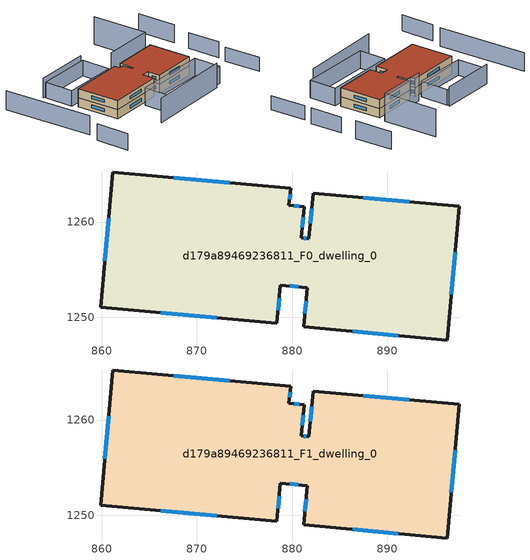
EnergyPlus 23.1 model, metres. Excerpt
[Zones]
d179a89469236811_F0_dwelling_0
 floor ground (EU_floor_Construction): 897.59,1261.64 896.31,1247.59 881.22,1248.97 881.6,1253.11 878.76,1253.37 878.4,1249.37 859.87,1251.06 861.16,1265.26 879.84,1263.56 879.68,1261.76 881.28,1261.62 880.98,1258.33 881.77,1258.26 882.2,1263.04 z0
 wall outside (EU_wall_Construction): 880.98,1258.33 881.28,1261.62 879.68,1261.76 879.84,1263.56 861.16,1265.26 859.87,1251.06 878.4,1249.37 878.76,1253.37 881.6,1253.11 881.22,1248.97 896.31,1247.59 897.59,1261.64 882.2,1263.04 881.77,1258.26 880.98,1258.33 z0:3
 window (EU_Window_Construction): 881.08,1259.46 881.18,1260.49 / 881.5,1258.28 881.25,1258.31 / 882.05,1261.4 881.92,1259.9 / 892.33,1262.12 887.47,1262.56 / 896.75,1252.4 897.16,1256.83 / 886.39,1248.5 891.15,1248.06 / 881.47,1251.69 881.35,1250.39 / 879.73,1253.28 880.63,1253.2 / 878.52,1250.74 878.64,1252 / 866.21,1250.48 872.05,1249.95 / 860.72,1260.4 860.31,1255.92 / 873.45,1264.14 867.56,1264.68 / 879.73,1262.38 879.78,1262.94 / 880.73,1261.67 880.23,1261.72 z1.03:1.97
d179a89469236811_F1_dwelling_0
 floor to d179a89469236811_F0_dwelling_0 (EU_floor_Construction): 897.59,1261.64 896.31,1247.59 881.22,1248.97 881.6,1253.11 878.76,1253.37 878.4,1249.37 859.87,1251.06 861.16,1265.26 879.84,1263.56 879.68,1261.76 881.28,1261.62 880.98,1258.33 881.77,1258.26 882.2,1263.04 z3
 wall outside (EU_wall_Construction): 880.98,1258.33 881.28,1261.62 879.68,1261.76 879.84,1263.56 861.16,1265.26 859.87,1251.06 878.4,1249.37 878.76,1253.37 881.6,1253.11 881.22,1248.97 896.31,1247.59 897.59,1261.64 882.2,1263.04 881.77,1258.26 880.98,1258.33 z3:6
 window (EU_Window_Construction): 881.08,1259.46 881.18,1260.49 / 881.5,1258.28 881.25,1258.31 / 882.05,1261.4 881.92,1259.9 / 892.33,1262.12 887.47,1262.56 / 896.75,1252.4 897.16,1256.83 / 886.39,1248.5 891.15,1248.06 / 881.47,1251.69 881.35,1250.39 / 879.73,1253.28 880.63,1253.2 / 878.52,1250.74 878.64,1252 / 866.21,1250.48 872.05,1249.95 / 860.72,1260.4 860.31,1255.92 / 873.45,1264.14 867.56,1264.68 / 879.73,1262.38 879.78,1262.94 / 880.73,1261.67 880.23,1261.72 z4.03:4.97
 roof outside (EU_roof_Construction): 896.31,1247.59 897.59,1261.64 882.2,1263.04 881.77,1258.26 880.98,1258.33 881.28,1261.62 879.68,1261.76 879.84,1263.56 861.16,1265.26 859.87,1251.06 878.4,1249.37 878.76,1253.37 881.6,1253.11 881.22,1248.97 z6
shading: 908.87,1230.92 909.86,1243.03 z0:4.6; 911.05,1246.03 912.07,1256.78 z0:5.2; 864.03,1238.59 892.9,1236.13 z0:8.1; 871.93,1248.6 896.85,1245.95 / 896.85,1245.95 895.88,1236.91 / 895.88,1236.91 870.97,1239.57 / 870.97,1239.57 871.93,1248.6 z0:5.7; 844.22,1249 842.82,1237.79 z0:5.4; 848.7,1282.84 846.33,1252.77 z0:6.2; 861.69,1276.69 880.04,1274.68 / 880.04,1274.68 878.99,1265.13 / 878.99,1265.13 860.64,1267.15 / 860.64,1267.15 861.69,1276.69 z0:5.1; 900.57,1282.46 898.71,1263.94 / 898.71,1263.94 881.55,1265.67 z0:9.1; 880.24,1275.47 861.44,1277.41 z0:6.3; 913.33,1262.51 914.46,1275.36 z0:5.9
[Building]
EU S2 Campaign: North Axis=0; Terrain=City; Solar Distribution=FullExterior
[Site:Location]
Cape.Town.Intl.AP: Latitude=-33.965; Longitude=18.602; Time Zone=2; Elevation=46
[SizingPeriod:WeatherFileDays]
AnnualSizingPeriod: Begin Month=1; Begin Day of Month=1; End Month=12; End Day of Month=31; Day of Week for Start Day=Monday; Use Weather File Daylight Saving Period=No; Use Weather File Rain and Snow Indicators=No
[MATERIAL]
EU_InternalMass_Material: Roughness=MediumRough; Thickness=0.1; Conductivity=1; Density=1800; Specific Heat=900; Thermal Absorptance=0.9; Solar Absorptance=0.7; Visible Absorptance=0.7
[MATERIAL:NOMASS] Roughness=MediumRough; Thermal Absorptance=0.9; Solar Absorptance=0.7; Visible Absorptance=0.7
Name | Thermal Resistance
EU_wall_NoMass | 0.493876
EU_roof_NoMass | 0.449382
EU_floor_NoMass | 1.25
[WINDOWMATERIAL:SIMPLEGLAZINGSYSTEM]
EU_Window_SimpleGlazing: UFactor=4.4; Solar Heat Gain Coefficient=0.85; Visible Transmittance=0.85
[CONSTRUCTION]
EU_wall_Construction: EU_wall_NoMass
EU_roof_Construction: EU_roof_NoMass
EU_floor_Construction: EU_floor_NoMass
EU_Window_Construction: EU_Window_SimpleGlazing
EU_InternalMass_Construction: EU_InternalMass_Material
[ZONE] Type=1; Multiplier=1; Ceiling Height=autocalculate; Volume=1503.6; Floor Area=autocalculate; Part of Total Floor Area=Yes
d179a89469236811_F0_dwelling_0; d179a89469236811_F1_dwelling_0
[INTERNALMASS] Construction=EU_InternalMass_Construction; Surface Area=501.2
Name | Zone or ZoneList
d179a89469236811_F0_dwelling_0_EU_InternalMass | d179a89469236811_F0_dwelling_0
d179a89469236811_F1_dwelling_0_EU_InternalMass | d179a89469236811_F1_dwelling_0
[OTHEREQUIPMENT] Fuel Type=Electricity; Design Level Calculation Method=Watts/Area; Power per Zone Floor Area=1; Fraction Latent=0; Fraction Radiant=0; Fraction Lost=0; Carbon Dioxide Generation Rate=0; EndUse Subcategory=EU_Step8_InternalGains
Name | Zone or ZoneList or Space or SpaceList | Schedule
EU_Step8_InternalGain_d179a89469236811_F0_dwelling_0_f000 | d179a89469236811_F0_dwelling_0 | EU_Step8_GainSchedule_d179a89469236811_F0_dwelling_0_f000
EU_Step8_InternalGain_d179a89469236811_F1_dwelling_0_f000 | d179a89469236811_F1_dwelling_0 | EU_Step8_GainSchedule_d179a89469236811_F1_dwelling_0_f000
[ZONEVENTILATION:DESIGNFLOWRATE] Schedule=EU_AlwaysOn; Design Flow Rate Calculation Method=AirChanges/Hour; Air Changes per Hour=0.64; Ventilation Type=Natural; Fan Pressure Rise=0; Fan Total Efficiency=1; Constant Term Coefficient=1; Temperature Term Coefficient=0; Velocity Term Coefficient=0; Velocity Squared Term Coefficient=0; Minimum Indoor Temperature=-100; Maximum Indoor Temperature=100; Delta Temperature=-100; Minimum Outdoor Temperature=-100; Maximum Outdoor Temperature=100; Maximum Wind Speed=40
Name | Zone or ZoneList or Space or SpaceList
EU_ConstantAir_d179a89469236811_F0_dwelling_0 | d179a89469236811_F0_dwelling_0
EU_ConstantAir_d179a89469236811_F1_dwelling_0 | d179a89469236811_F1_dwelling_0
[HVACTEMPLATE:THERMOSTAT] Constant Heating Setpoint=20; Constant Cooling Setpoint=50
EU_HeatOnly_d179a89469236811_F0_dwelling_0; EU_HeatOnly_d179a89469236811_F1_dwelling_0
[HVACTEMPLATE:ZONE:IDEALLOADSAIRSYSTEM] System Availability Schedule=EU_AlwaysOn; Maximum Heating Supply Air Temperature=50; Minimum Cooling Supply Air Temperature=13; Maximum Heating Supply Air Humidity Ratio=0.0156; Minimum Cooling Supply Air Humidity Ratio=0.0077; Heating Limit=NoLimit; Cooling Limit=NoLimit; Heating Availability Schedule=EU_AlwaysOn; Cooling Availability Schedule=EU_CoolingOff; Dehumidification Control Type=ConstantSensibleHeatRatio; Cooling Sensible Heat Ratio=0.7; Dehumidification Setpoint=60; Humidification Control Type=None; Humidification Setpoint=30; Outdoor Air Method=None; Outdoor Air Flow Rate per Person=0.00944; Outdoor Air Flow Rate per Zone Floor Area=0; Outdoor Air Flow Rate per Zone=0; Demand Controlled Ventilation Type=None; Outdoor Air Economizer Type=NoEconomizer; Heat Recovery Type=None; Sensible Heat Recovery Effectiveness=0.7; Latent Heat Recovery Effectiveness=0.65
Name | Template Thermostat
d179a89469236811_F0_dwelling_0 | EU_HeatOnly_d179a89469236811_F0_dwelling_0
d179a89469236811_F1_dwelling_0 | EU_HeatOnly_d179a89469236811_F1_dwelling_0
[SIZING:ZONE] Zone Cooling Design Supply Air Temperature Input Method=SupplyAirTemperature; Zone Cooling Design Supply Air Temperature=13; Zone Heating Design Supply Air Temperature Input Method=SupplyAirTemperature; Zone Heating Design Supply Air Temperature=50; Zone Cooling Design Supply Air Humidity Ratio=0.008; Zone Heating Design Supply Air Humidity Ratio=0.008; Cooling Design Air Flow Method=DesignDay; Cooling Design Air Flow Rate=0; Cooling Minimum Air Flow per Zone Floor Area=0.000762; Cooling Minimum Air Flow=0; Cooling Minimum Air Flow Fraction=0.2; Heating Design Air Flow Method=DesignDay; Heating Design Air Flow Rate=0; Heating Maximum Air Flow per Zone Floor Area=0.002032; Heating Maximum Air Flow=0.141576; Heating Maximum Air Flow Fraction=0.3; Account for Dedicated Outdoor Air System=No; Dedicated Outdoor Air System Control Strategy=NeutralSupplyAir; Dedicated Outdoor Air Low Setpoint Temperature for Design=autosize; Dedicated Outdoor Air High Setpoint Temperature for Design=autosize; Zone Load Sizing Method=Sensible Load Only No Latent Load; Zone Latent Cooling Design Supply Air Humidity Ratio Input Method=HumidityRatioDifference; Zone Cooling Design Supply Air Humidity Ratio Difference=0.005; Zone Latent Heating Design Supply Air Humidity Ratio Input Method=HumidityRatioDifference; Zone Humidification Design Supply Air Humidity Ratio Difference=0.005
d179a89469236811_F0_dwelling_0; d179a89469236811_F1_dwelling_0
[SCHEDULE:CONSTANT]
Name | Hourly Value
EU_AlwaysOn | 1
EU_CoolingOff | 0
[SCHEDULE:FILE] Column Number=1; Rows to Skip at Top=0; Number of Hours of Data=8760; Column Separator=Comma; Interpolate to Timestep=No; Minutes per Item=60; Adjust Schedule for Daylight Savings=Yes
Name | File
EU_Step8_GainSchedule_d179a89469236811_F0_dwelling_0_f000 | ../../schedules/d179a89469236811/d179a89469236811_F0_dwelling_0_f000_gain.csv
EU_Step8_GainSchedule_d179a89469236811_F1_dwelling_0_f000 | ../../schedules/d179a89469236811/d179a89469236811_F1_dwelling_0_f000_gain.csv
